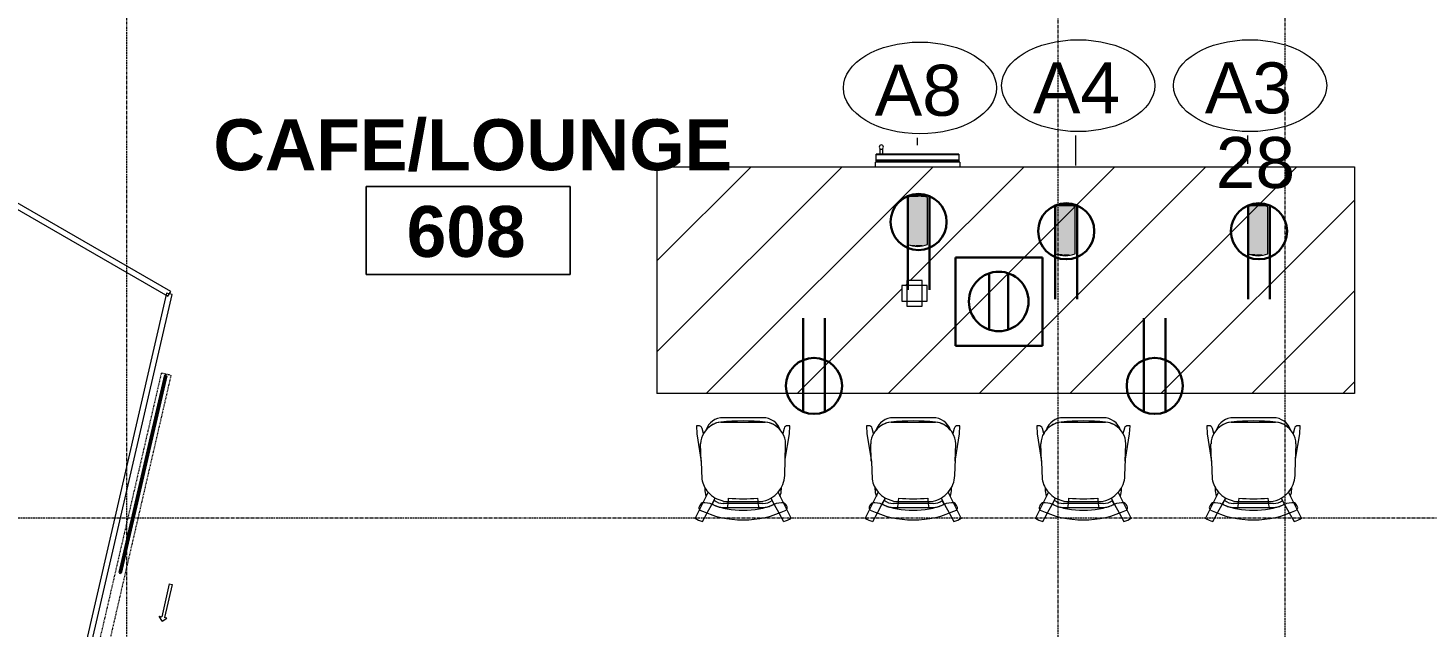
# Model space of a CAD drawing. Header units: inches. Extents: x 2468 to 4886, y -16 to 1381.
# Drawn here: x 3030.3 to 3277.1, y 158.1 to 263.9 of the extents above; entities that cross this region are included whole.
import ezdxf

# ---------------------------------------------------------------- set-up
doc = ezdxf.new("R2010")
doc.units = ezdxf.units.IN
doc.header["$MEASUREMENT"] = 0
doc.linetypes.add('Dash 1_16_', pattern=[0.125, 0.0625, -0.0625])
doc.linetypes.add('Grid Line 1_2_', pattern=[0.875, 0.5, -0.125, 0.125, -0.125])
for name, color, linetype, lineweight in [('A-ANNO-NOTE', 131, 'Continuous', 30), ('A-AREA-IDEN', 2, 'Continuous', 9), ('A-DETL-GENF', 92, 'Continuous', 9), ('A-DOOR', 31, 'Continuous', 13), ('A-DOOR-GLAZ', 31, 'Continuous', 30), ('A-GLAZ-CURT', 52, 'Continuous', 9), ('E-ELEC-FIXT', 91, 'Continuous', 9), ('I-FURN', 30, 'Continuous', 9), ('Q-CASE', 31, 'Continuous', 13), ('Q-SPCQ', 91, 'Continuous', 9), ('Q-SPCQ-IDEN', 132, 'Continuous', 9), ('S-GRID', 1, 'Continuous', 9)]:
    doc.layers.add(name, color=color, linetype=linetype, lineweight=lineweight)
doc.styles.add('Arial', font='arial.ttf', dxfattribs={"height": 9})
doc.styles.add('Swis721 Lt BT', font='swissl.ttf', dxfattribs={"height": 9})
doc.styles.add('Swis721 Lt BT_B', font='', dxfattribs={"height": 9})
doc.styles.get('Swis721 Lt BT_B').set_extended_font_data('Swis721 Lt BT', bold=True)

# ---------------------------------------------------------------- blocks, each defined once
blk = doc.blocks.new('Seating-Bar_Stool-Teknion-STJB_Juntura_Wood-R2013 - With Back_ Wood Seat-5366962-6TH FLOOR POWER _ SIGNAL')
at = {"layer": 'I-FURN'}
for p, q in [((-8.46, 8.57), (-7.69, 7.05)), ((-6.32, 7.65), (-7.15, 9.16)), ((-5.49, 6.15), (-6.32, 7.65)), ((6.33, 7.65), (5.51, 6.15)), ((7.15, 9.16), (6.33, 7.65)), ((7.69, 7.05), (8.46, 8.57)), ((-7.69, 7.04), (-7.1, 5.88)), ((-7.1, 5.88), (-6.16, 4.01)), ((-4.9, 5.08), (-5.49, 6.15)), ((-5.44, 6.06), (-5.1, 5.44)), ((-2.77, 6.7), (-3.5, 6.7)), ((-3.5, 6), (-2.63, 6)), ((-2.6, 5.67), (-3, 5.67)), ((2.75, 6.7), (-2.75, 6.7)), ((-2.63, 6), (2.63, 6)), ((2.34, 5.67), (-2.6, 5.67)), ((2.94, 5.62), (2.6, 5.65)), ((2.63, 6), (3.5, 6)), ((3.5, 6.7), (2.77, 6.7)), ((5.51, 6.15), (4.9, 5.03)), ((5.12, 5.42), (5.46, 6.05)), ((6.16, 4.01), (7.1, 5.88)), ((7.1, 5.88), (7.69, 7.04)), ((-6.75, 3.45), (-6.75, 3.16)), ((-6.16, 4.01), (-6.51, 4.7)), ((6.5, 4.69), (6.16, 4.01)), ((6.75, 3.17), (6.75, 3.45)), ((-7.33, 1.06), (-7.44, -1.82)), ((7.38, -1.41), (7.26, 1.69)), ((-7.44, -1.82), (-8.16, -6.31)), ((-7.39, -1.45), (-7.5, -4.56)), ((8.16, -6.31), (7.38, -1.41)), ((7.39, -1.45), (7.5, -4.56)), ((-8.16, -6.31), (-8.23, -7.72)), ((-7.23, -7.26), (-6.98, -6.36)), ((6.98, -6.37), (7.23, -7.26)), ((8.23, -7.72), (8.16, -6.31)), ((-8.23, -7.72), (-7.88, -7.73)), ((3.91, -8.38), (-3.91, -8.38)), ((-3.5, -9.15), (3.5, -9.15)), ((7.88, -7.73), (8.23, -7.72))]:
    blk.add_line(p, q, dxfattribs=at)
for centre, radius, start, end in [((-6.4, 5.71), 3.53, 102.3269, 125.7369), ((0, -8.45), 17.35, 90, 115.9917), ((0, -8.45), 17.35, 64.0083, 90), ((6.4, 5.71), 3.53, 54.2631, 77.6731), ((-7.3, 6.75), 0.496, 127.7293, 203.2171), ((-6.29, 7.19), 1.6, 203.2171, 234.7711), ((-6.91, 9.69), 3.82, 265.5433, 293.2481), ((-1.12, -0.63), 6.85, 123.5402, 137.3914), ((-3.5, 3.45), 3.25, 117.3756, 126.6659), ((-1.18, -3.66), 10.71, 98.7519, 113.2481), ((-3.5, 3.45), 2.55, 90, 128.824), ((-3.5, 3.45), 3.25, 101.1865, 117.3756), ((-2.57, 0.92), 4.77, 95.1863, 119.2911), ((-3.5, 3.45), 3.25, 90, 100.8482), ((0, -8.91), 16.08, 79.9388, 100.0612), ((-10.39, 4.95), 7.84, 0.6826, 14.5644), ((0, -28.03), 33.18, 85.5783, 94.4202), ((0.03, -27.43), 33.18, 85.7983, 86.0169), ((0.03, -27.43), 33.18, 85.5798, 85.7983), ((10.39, 4.95), 7.84, 165.4356, 179.3179), ((1.18, -3.66), 10.71, 66.7519, 81.2481), ((2.57, 0.87), 4.77, 60.7234, 85.5798), ((3.5, 3.45), 3.25, 78.7375, 90), ((3.5, 3.45), 2.55, 50.6039, 90), ((3.5, 3.45), 3.25, 77.6494, 78.7375), ((3.5, 3.45), 3.25, 65.2987, 77.6494), ((3.5, 3.45), 3.25, 62.7302, 65.2987), ((2.57, 0.87), 4.77, 41.1441, 60.7234), ((3.5, 3.45), 3.25, 52.9481, 62.7302), ((6.91, 9.69), 3.82, 246.7519, 274.4567), ((6.29, 7.19), 1.6, 305.2289, 336.7829), ((7.3, 6.75), 0.496, 336.7829, 52.2709), ((-2.57, 0.87), 4.77, 138.8559, 177.7645), ((-3.5, 3.45), 3.25, 157.5143, 180), ((-2.57, 0.87), 4.77, 138.8559, 151.3498), ((2.57, 0.87), 4.77, 28.7872, 41.1441), ((2.57, 0.87), 4.77, 9.8994, 41.1441), ((3.5, 3.45), 3.25, 360, 22.3717), ((-4.13, -4.57), 3.36, 179.8612, 213.3802), ((4.13, -4.57), 3.36, 326.6198, 0.1388), ((-7.85, -7.08), 0.649, 267.6962, 344.4726), ((-3.52, -4.44), 3.96, 209.0546, 264.3292), ((-3.52, -4.44), 3.96, 219.3842, 264.3292), ((-3.5, -5.9), 3.25, 198.886, 270), ((3.5, -5.9), 3.25, 270, 340.7182), ((3.52, -4.43), 3.96, 275.674, 330.7625), ((3.52, -4.43), 3.96, 275.6427, 320.1605), ((7.85, -7.08), 0.649, 195.5275, 272.7341), ((0, 31.01), 39.58, 264.3292, 275.674)]:
    blk.add_arc(centre, radius, start, end, dxfattribs=at)
blk = doc.blocks.new('Seating-Bar_Stool-Teknion-STJB_Juntura_Wood-R2013 - With Back_ Wood Seat-V17-6TH FLOOR POWER _ SIGNAL')
at = {"layer": 'I-FURN'}
for p, q in [((-8.46, 8.57), (-7.69, 7.05)), ((-6.32, 7.65), (-7.15, 9.16)), ((-5.49, 6.15), (-6.32, 7.65)), ((6.33, 7.65), (5.51, 6.15)), ((7.15, 9.16), (6.33, 7.65)), ((7.69, 7.05), (8.46, 8.57)), ((-7.69, 7.04), (-7.1, 5.88)), ((-7.1, 5.88), (-6.16, 4.01)), ((-4.9, 5.08), (-5.49, 6.15)), ((-5.44, 6.06), (-5.1, 5.44)), ((-2.77, 6.7), (-3.5, 6.7)), ((-3.5, 6), (-2.63, 6)), ((-2.6, 5.67), (-3, 5.67)), ((2.75, 6.7), (-2.75, 6.7)), ((-2.63, 6), (-1.36, 6)), ((2.34, 5.67), (-2.6, 5.67)), ((-1.35, 6), (2.63, 6)), ((2.94, 5.62), (2.6, 5.65)), ((2.63, 6), (3.5, 6)), ((3.5, 6.7), (2.77, 6.7)), ((5.51, 6.15), (4.9, 5.03)), ((5.12, 5.42), (5.46, 6.05)), ((6.16, 4.01), (7.1, 5.88)), ((7.1, 5.88), (7.69, 7.04)), ((-6.75, 3.45), (-6.75, 3.16)), ((-6.16, 4.01), (-6.51, 4.7)), ((6.5, 4.69), (6.16, 4.01)), ((6.75, 3.17), (6.75, 3.45)), ((-7.33, 1.06), (-7.44, -1.82)), ((7.38, -1.41), (7.26, 1.69)), ((-7.44, -1.82), (-8.16, -6.31)), ((-7.39, -1.45), (-7.5, -4.56)), ((8.16, -6.31), (7.38, -1.41)), ((7.39, -1.45), (7.5, -4.56)), ((-8.16, -6.31), (-8.23, -7.72)), ((-7.23, -7.26), (-6.98, -6.36)), ((6.98, -6.37), (7.23, -7.26)), ((8.23, -7.72), (8.16, -6.31)), ((-8.23, -7.72), (-7.88, -7.73)), ((3.91, -8.38), (-3.91, -8.38)), ((-3.5, -9.15), (3.5, -9.15)), ((7.88, -7.73), (8.23, -7.72))]:
    blk.add_line(p, q, dxfattribs=at)
for centre, radius, start, end in [((-6.4, 5.71), 3.53, 102.3269, 125.7369), ((0, -8.45), 17.35, 90, 115.9917), ((0, -8.45), 17.35, 64.0083, 90), ((6.4, 5.71), 3.53, 54.2631, 77.6731), ((-7.3, 6.75), 0.496, 127.7293, 203.2171), ((-6.29, 7.19), 1.6, 203.2171, 234.7711), ((-6.91, 9.69), 3.82, 265.5433, 293.2481), ((-1.12, -0.63), 6.85, 123.5402, 137.3914), ((-3.5, 3.45), 3.25, 117.3756, 126.6659), ((-1.18, -3.66), 10.71, 98.7519, 113.2481), ((-3.5, 3.45), 2.55, 90, 128.824), ((-3.5, 3.45), 3.25, 101.1865, 117.3756), ((-2.57, 0.92), 4.77, 95.1863, 119.2911), ((-3.5, 3.45), 3.25, 90, 100.8482), ((0, -8.91), 16.08, 79.9388, 100.0612), ((-10.39, 4.95), 7.84, 0.6826, 14.5644), ((0, -28.03), 33.18, 85.5783, 94.4202), ((0.03, -27.43), 33.18, 85.5798, 86.0169), ((10.39, 4.95), 7.84, 165.4356, 179.3179), ((1.18, -3.66), 10.71, 66.7519, 81.2481), ((2.57, 0.87), 4.77, 60.7234, 85.5798), ((3.5, 3.45), 3.25, 78.7375, 90), ((3.5, 3.45), 2.55, 50.6039, 90), ((3.5, 3.45), 3.25, 77.6494, 78.7375), ((3.5, 3.45), 3.25, 62.7302, 77.6494), ((2.57, 0.87), 4.77, 41.1441, 60.7234), ((3.5, 3.45), 3.25, 52.9481, 62.7302), ((6.91, 9.69), 3.82, 246.7519, 274.4567), ((6.29, 7.19), 1.6, 305.2289, 336.7829), ((7.3, 6.75), 0.496, 336.7829, 52.2709), ((-2.57, 0.87), 4.77, 138.8559, 177.7645), ((-3.5, 3.45), 3.25, 157.5143, 180), ((-2.57, 0.87), 4.77, 138.8559, 151.3498), ((2.57, 0.87), 4.77, 28.7872, 41.1441), ((2.57, 0.87), 4.77, 9.8994, 41.1441), ((3.5, 3.45), 3.25, 360, 22.3717), ((-4.13, -4.57), 3.36, 179.8612, 213.3802), ((4.13, -4.57), 3.36, 326.6198, 0.1388), ((-7.85, -7.08), 0.649, 267.6962, 344.4726), ((-3.52, -4.44), 3.96, 209.0546, 264.3292), ((-3.52, -4.44), 3.96, 219.3842, 264.3292), ((-3.5, -5.9), 3.25, 198.886, 270), ((3.5, -5.9), 3.25, 270, 340.7182), ((3.52, -4.43), 3.96, 275.674, 330.7625), ((3.52, -4.43), 3.96, 275.6427, 320.1605), ((7.85, -7.08), 0.649, 195.5275, 272.7341), ((0, 31.01), 39.58, 264.3292, 275.674)]:
    blk.add_arc(centre, radius, start, end, dxfattribs=at)
blk = doc.blocks.new('Seating-Bar_Stool-Teknion-STJB_Juntura_Wood-R2013 - With Back_ Wood Seat-V18-6TH FLOOR POWER _ SIGNAL')
at = {"layer": 'I-FURN'}
for p, q in [((-8.46, 8.57), (-7.69, 7.05)), ((-6.32, 7.65), (-7.15, 9.16)), ((-5.49, 6.15), (-6.32, 7.65)), ((6.33, 7.65), (5.51, 6.15)), ((7.15, 9.16), (6.33, 7.65)), ((7.69, 7.05), (8.46, 8.57)), ((-7.69, 7.04), (-7.1, 5.88)), ((-7.1, 5.88), (-6.16, 4.01)), ((-4.9, 5.08), (-5.49, 6.15)), ((-5.44, 6.06), (-5.1, 5.44)), ((-2.77, 6.7), (-3.5, 6.7)), ((-3.5, 6), (-2.63, 6)), ((-2.6, 5.67), (-3, 5.67)), ((2.75, 6.7), (-2.75, 6.7)), ((-2.63, 6), (2.63, 6)), ((2.34, 5.67), (-2.6, 5.67)), ((2.94, 5.62), (2.6, 5.65)), ((2.63, 6), (3.5, 6)), ((3.5, 6.7), (2.77, 6.7)), ((5.51, 6.15), (4.9, 5.03)), ((5.12, 5.42), (5.46, 6.05)), ((6.16, 4.01), (7.1, 5.88)), ((7.1, 5.88), (7.69, 7.04)), ((-6.75, 3.45), (-6.75, 3.16)), ((-6.16, 4.01), (-6.51, 4.7)), ((6.5, 4.69), (6.16, 4.01)), ((6.75, 3.17), (6.75, 3.45)), ((-7.33, 1.06), (-7.44, -1.82)), ((7.38, -1.41), (7.26, 1.69)), ((-7.44, -1.82), (-8.16, -6.31)), ((-7.39, -1.45), (-7.5, -4.56)), ((8.16, -6.31), (7.38, -1.41)), ((7.39, -1.45), (7.5, -4.56)), ((-8.16, -6.31), (-8.23, -7.72)), ((-7.23, -7.26), (-6.98, -6.36)), ((6.98, -6.37), (7.23, -7.26)), ((8.23, -7.72), (8.16, -6.31)), ((-8.23, -7.72), (-7.88, -7.73)), ((3.91, -8.38), (-3.91, -8.38)), ((-3.5, -9.15), (3.5, -9.15)), ((7.88, -7.73), (8.23, -7.72))]:
    blk.add_line(p, q, dxfattribs=at)
for centre, radius, start, end in [((-6.4, 5.71), 3.53, 102.3269, 125.7369), ((0, -8.45), 17.35, 90, 115.9917), ((0, -8.45), 17.35, 64.0083, 90), ((6.4, 5.71), 3.53, 54.2631, 77.6731), ((-7.3, 6.75), 0.496, 127.7293, 203.2171), ((-6.29, 7.19), 1.6, 203.2171, 234.7711), ((-6.91, 9.69), 3.82, 265.5433, 293.2481), ((-1.12, -0.63), 6.85, 123.5402, 137.3914), ((-3.5, 3.45), 3.25, 117.3756, 126.6659), ((-1.18, -3.66), 10.71, 98.7519, 113.2481), ((-3.5, 3.45), 2.55, 90, 128.824), ((-3.5, 3.45), 3.25, 101.1865, 117.3756), ((-2.57, 0.92), 4.77, 95.1863, 119.2911), ((-3.5, 3.45), 3.25, 90, 100.8482), ((0, -8.91), 16.08, 79.9388, 100.0612), ((-10.39, 4.95), 7.84, 0.6826, 14.5644), ((0, -28.03), 33.18, 85.5783, 94.4202), ((0.03, -27.43), 33.18, 85.7983, 86.0169), ((0.03, -27.43), 33.18, 85.5798, 85.7983), ((10.39, 4.95), 7.84, 165.4356, 179.3179), ((1.18, -3.66), 10.71, 66.7519, 81.2481), ((2.57, 0.87), 4.77, 60.7234, 85.5798), ((3.5, 3.45), 3.25, 78.7375, 90), ((3.5, 3.45), 2.55, 50.6039, 90), ((3.5, 3.45), 3.25, 62.7302, 78.7375), ((2.57, 0.87), 4.77, 41.1441, 60.7234), ((3.5, 3.45), 3.25, 52.9481, 62.7302), ((6.91, 9.69), 3.82, 246.7519, 274.4567), ((6.29, 7.19), 1.6, 305.2289, 336.7829), ((7.3, 6.75), 0.496, 336.7829, 52.2709), ((-2.57, 0.87), 4.77, 138.8559, 177.7645), ((-3.5, 3.45), 3.25, 157.5143, 180), ((-2.57, 0.87), 4.77, 138.8559, 151.3498), ((2.57, 0.87), 4.77, 28.7872, 41.1441), ((2.57, 0.87), 4.77, 9.8994, 41.1441), ((3.5, 3.45), 3.25, 360, 22.3717), ((-4.13, -4.57), 3.36, 179.8612, 213.3802), ((4.13, -4.57), 3.36, 326.6198, 0.1388), ((-7.85, -7.08), 0.649, 267.6962, 344.4726), ((-3.52, -4.44), 3.96, 209.0546, 264.3292), ((-3.52, -4.44), 3.96, 219.3842, 264.3292), ((-3.5, -5.9), 3.25, 198.886, 270), ((3.5, -5.9), 3.25, 270, 340.7182), ((3.52, -4.43), 3.96, 275.674, 330.7625), ((3.52, -4.43), 3.96, 275.6427, 320.1605), ((7.85, -7.08), 0.649, 195.5275, 272.7341), ((0, 31.01), 39.58, 264.3292, 275.674)]:
    blk.add_arc(centre, radius, start, end, dxfattribs=at)
blk = doc.blocks.new('Seating-Bar_Stool-Teknion-STJB_Juntura_Wood-R2013 - With Back_ Wood Seat-V19-6TH FLOOR POWER _ SIGNAL')
at = {"layer": 'I-FURN'}
for p, q in [((-8.46, 8.57), (-7.69, 7.05)), ((-6.32, 7.65), (-7.15, 9.16)), ((-5.49, 6.15), (-6.32, 7.65)), ((6.33, 7.65), (5.51, 6.15)), ((7.15, 9.16), (6.33, 7.65)), ((7.69, 7.05), (8.46, 8.57)), ((-7.69, 7.04), (-7.1, 5.88)), ((-7.1, 5.88), (-6.16, 4.01)), ((-4.9, 5.08), (-5.49, 6.15)), ((-5.44, 6.06), (-5.1, 5.44)), ((-2.77, 6.7), (-3.5, 6.7)), ((-3.5, 6), (-2.63, 6)), ((-2.6, 5.67), (-3, 5.67)), ((2.75, 6.7), (-2.75, 6.7)), ((-2.63, 6), (2.63, 6)), ((2.34, 5.67), (-2.6, 5.67)), ((2.94, 5.62), (2.6, 5.65)), ((2.63, 6), (3.5, 6)), ((3.5, 6.7), (2.77, 6.7)), ((5.51, 6.15), (4.9, 5.03)), ((5.12, 5.42), (5.46, 6.05)), ((6.16, 4.01), (7.1, 5.88)), ((7.1, 5.88), (7.69, 7.04)), ((-6.75, 3.45), (-6.75, 3.16)), ((-6.16, 4.01), (-6.51, 4.7)), ((6.5, 4.69), (6.16, 4.01)), ((6.75, 3.17), (6.75, 3.45)), ((-7.33, 1.06), (-7.44, -1.82)), ((7.38, -1.41), (7.26, 1.69)), ((-7.44, -1.82), (-8.16, -6.31)), ((-7.39, -1.45), (-7.5, -4.56)), ((8.16, -6.31), (7.38, -1.41)), ((7.39, -1.45), (7.5, -4.56)), ((-8.16, -6.31), (-8.23, -7.72)), ((-7.23, -7.26), (-6.98, -6.36)), ((6.98, -6.37), (7.23, -7.26)), ((8.23, -7.72), (8.16, -6.31)), ((-8.23, -7.72), (-7.88, -7.73)), ((3.91, -8.38), (-3.91, -8.38)), ((-3.5, -9.15), (3.5, -9.15)), ((7.88, -7.73), (8.23, -7.72))]:
    blk.add_line(p, q, dxfattribs=at)
for centre, radius, start, end in [((-6.4, 5.71), 3.53, 102.3269, 125.7369), ((0, -8.45), 17.35, 90, 115.9917), ((0, -8.45), 17.35, 64.0083, 90), ((6.4, 5.71), 3.53, 54.2631, 77.6731), ((-7.3, 6.75), 0.496, 127.7293, 203.2171), ((-6.29, 7.19), 1.6, 203.2171, 234.7711), ((-6.91, 9.69), 3.82, 265.5433, 293.2481), ((-1.12, -0.63), 6.85, 123.5402, 137.3914), ((-3.5, 3.45), 3.25, 117.3756, 126.6659), ((-1.18, -3.66), 10.71, 98.7519, 113.2481), ((-3.5, 3.45), 2.55, 90, 128.824), ((-3.5, 3.45), 3.25, 101.1865, 117.3756), ((-2.57, 0.92), 4.77, 95.1863, 119.2911), ((-3.5, 3.45), 3.25, 90, 100.8482), ((0, -8.91), 16.08, 79.9388, 100.0612), ((-10.39, 4.95), 7.84, 0.6826, 14.5644), ((0, -28.03), 33.18, 85.5783, 94.4202), ((0.03, -27.43), 33.18, 85.5798, 86.0169), ((10.39, 4.95), 7.84, 165.4356, 179.3179), ((1.18, -3.66), 10.71, 66.7519, 81.2481), ((2.57, 0.87), 4.77, 60.7234, 85.5798), ((3.5, 3.45), 3.25, 78.7375, 90), ((3.5, 3.45), 2.55, 50.6039, 90), ((3.5, 3.45), 3.25, 62.7302, 78.7375), ((2.57, 0.87), 4.77, 41.1441, 60.7234), ((3.5, 3.45), 3.25, 52.9481, 62.7302), ((6.91, 9.69), 3.82, 246.7519, 274.4567), ((6.29, 7.19), 1.6, 305.2289, 336.7829), ((7.3, 6.75), 0.496, 336.7829, 52.2709), ((-2.57, 0.87), 4.77, 138.8559, 177.7645), ((-3.5, 3.45), 3.25, 157.5143, 180), ((-2.57, 0.87), 4.77, 138.8559, 151.3498), ((2.57, 0.87), 4.77, 28.7872, 41.1441), ((2.57, 0.87), 4.77, 9.8994, 41.1441), ((3.5, 3.45), 3.25, 360, 22.3717), ((-4.13, -4.57), 3.36, 179.8612, 213.3802), ((4.13, -4.57), 3.36, 326.6198, 0.1388), ((-7.85, -7.08), 0.649, 267.6962, 344.4726), ((-3.52, -4.44), 3.96, 209.0546, 264.3292), ((-3.52, -4.44), 3.96, 219.3842, 264.3292), ((-3.5, -5.9), 3.25, 198.886, 270), ((3.5, -5.9), 3.25, 270, 340.7182), ((3.52, -4.43), 3.96, 275.674, 330.7625), ((3.52, -4.43), 3.96, 275.6427, 320.1605), ((7.85, -7.08), 0.649, 195.5275, 272.7341), ((0, 31.01), 39.58, 264.3292, 275.674)]:
    blk.add_arc(centre, radius, start, end, dxfattribs=at)
blk = doc.blocks.new('System Panel - Glazed-6212336-6TH FLOOR POWER _ SIGNAL')
at = {"layer": 'A-GLAZ-CURT', "lineweight": 13}
for p, q in [((29.71, 0.5), (-29.71, 0.5)), ((-29.71, 0.5), (-29.71, -0.5)), ((29.71, -0.5), (29.71, 0.5)), ((-29.71, -0.5), (29.71, -0.5))]:
    blk.add_line(p, q, dxfattribs=at)
blk = doc.blocks.new('System Panel - Glazed-6212313-6TH FLOOR POWER _ SIGNAL')
at = {"layer": 'A-GLAZ-CURT', "lineweight": 13}
for p, q in [((96.01, 0.5), (-96.01, 0.5)), ((-96.01, 0.5), (-96.01, -0.5)), ((96.01, -0.5), (96.01, 0.5)), ((-96.01, -0.5), (96.01, -0.5))]:
    blk.add_line(p, q, dxfattribs=at)
blk = doc.blocks.new('PANTRY ISLAND - PANTRY ISLAND-6123611-6TH FLOOR POWER _ SIGNAL')
at = {"layer": 'Q-CASE', "lineweight": 9}
h = blk.add_hatch(dxfattribs=at)
h.set_pattern_fill('FP_4', color=256, style=0, pattern_type=2)
h.set_pattern_definition([(45, (0, 0), (-8.017884, 8.017884), [])])
h.paths.add_polyline_path([(3225.55, 199.37), (3264.26, 199.37), (3264.26, 239.37), (3141.26, 239.37), (3141.26, 199.37), (3188.93, 199.37)], flags=0)
h.paths.add_polyline_path([(3185.3, 214.78), (3185.3, 215.66), (3184.43, 215.66), (3184.43, 218.41), (3185.3, 218.41), (3185.3, 219.28), (3188.05, 219.28), (3188.05, 218.41), (3188.93, 218.41), (3188.93, 215.66), (3188.05, 215.66), (3188.05, 214.78), (3187.8, 214.78)], flags=0)
for p, q in [((3141.26, 239.37), (3264.26, 239.37)), ((3141.26, 239.37), (3141.26, 199.37)), ((3264.26, 239.37), (3264.26, 199.37)), ((3264.26, 199.37), (3141.26, 199.37))]:
    blk.add_line(p, q, dxfattribs=at)
blk = doc.blocks.new('Barn Door - Glass Door w Patches - Int-GS2-GLSS-36_ x 84_ 2-6282778-6TH FLOOR POWER _ SIGNAL')
at = {"layer": 'A-DETL-GENF'}
for p, q in [((23.91, 12.46), (23.91, 12)), ((24.62, 11.75), (23.91, 12.46)), ((17.91, 12), (23.91, 12)), ((17.91, 11.5), (17.91, 12)), ((17.91, 11.5), (23.91, 11.5)), ((24.62, 11.75), (23.91, 11.04)), ((23.91, 11.04), (23.91, 11.5))]:
    blk.add_line(p, q, dxfattribs=at)
at = {"layer": 'A-DOOR', "linetype": 'Dash 1_16_', "lineweight": 9}
for p, q in [((-18, 3.5), (54, 3.5)), ((-18, 3.5), (-18, 1.75)), ((54, 3.5), (54, 1.75)), ((-18, 1.75), (54, 1.75))]:
    blk.add_line(p, q, dxfattribs=at)
at = {"layer": 'A-DOOR-GLAZ'}
for p, q in [((18, 2.75), (-17.81, 2.75)), ((-17.81, 2.75), (-17.81, 2.5)), ((-17.81, 2.5), (18, 2.5)), ((18, 2.5), (18, 2.75))]:
    blk.add_line(p, q, dxfattribs=at)
blk = doc.blocks.new('K-H50IMS-L - K-H50IMS-L-6426321-6TH FLOOR POWER _ SIGNAL')
at = {"layer": 'Q-SPCQ'}
for p, q in [((-7.44, -8.88), (-7.44, -8.12)), ((-7.44, -8.96), (-7.44, -8.88)), ((-7.44, -8.96), (7.44, -8.96)), ((-7.29, -9.21), (-7.29, -8.96)), ((7.29, -9.21), (-7.29, -9.21)), ((-7.29, -9.29), (-7.29, -9.21)), ((-7.29, -10.26), (-7.29, -9.29)), ((-7.29, -9.29), (7.29, -9.29)), ((7.29, -8.96), (7.29, -9.21)), ((7.29, -9.21), (7.29, -9.29)), ((7.29, -9.29), (7.29, -10.26)), ((7.44, -8.12), (7.44, -8.88)), ((7.44, -8.88), (7.44, -8.96)), ((-7.29, -10.34), (-7.29, -10.26)), ((-7.29, -10.26), (7.29, -10.26)), ((-7.29, -10.34), (7.29, -10.34)), ((7.29, -10.34), (-7.29, -10.34)), ((6.16, -10.34), (6.16, -11.34)), ((6.66, -11.32), (6.66, -10.34)), ((7.29, -10.26), (7.29, -10.34))]:
    blk.add_line(p, q, dxfattribs=at)
for start, end in [(0, 180), (180, 360)]:
    blk.add_arc((6.41, -11.6), 0.376, start, end, dxfattribs=at)
blk = doc.blocks.new('PS - Duplex Dedicated - Duplex Dedicated-4171196-6TH FLOOR POWER _ SIGNAL')
at = {"layer": 'E-ELEC-FIXT'}
for p, q in [((2.25, 1.375), (-2.25, 1.375)), ((-2.25, 1.375), (-2.25, -1.375)), ((1.375, 2.25), (-1.375, 2.25)), ((-1.375, 2.25), (-1.375, -2.25)), ((1.375, -2.25), (1.375, 2.25)), ((2.25, -1.375), (2.25, 1.375)), ((-2.25, -1.375), (2.25, -1.375)), ((-1.375, -2.25), (1.375, -2.25))]:
    blk.add_line(p, q, dxfattribs=at)
blk = doc.blocks.new('Appliance_Specialty Equipment Tag - Standard-3515593-6TH FLOOR POWER _ SIGNAL')
at = {"layer": 'Q-SPCQ-IDEN'}
blk.add_ellipse((-0.0499, 0.0037), major_axis=(-0.1406, 0), ratio=0.600473, dxfattribs=at)
blk = doc.blocks.new('Room Tag - Room Name and Number-3379422-6TH FLOOR POWER _ SIGNAL')
at = {"layer": 'A-AREA-IDEN'}
for p, q in [((-0.1881, -0.1636), (-0.1881, -0.0018)), ((-0.1881, -0.0018), (0.1869, -0.0018)), ((0.1869, -0.0018), (-0.1881, -0.0018)), ((-0.1881, -0.0018), (-0.1881, -0.1636)), ((0.1869, -0.0018), (0.1869, -0.1636)), ((0.1869, -0.1636), (0.1869, -0.0018)), ((0.1869, -0.1636), (-0.1881, -0.1636)), ((-0.1881, -0.1636), (0.1869, -0.1636))]:
    blk.add_line(p, q, dxfattribs=at)

msp = doc.modelspace()

# ---------------------------------------------------------------- hatches: boundary and pattern name
at = {"layer": 'A-ANNO-NOTE', "lineweight": 9}
for points in [[(3185.64, 225.6), (3185.64, 234.03), (3185.47, 233.97), (3185.55, 230.03)], [(3185.64, 225.6), (3185.47, 233.97), (3185.47, 225.67)], [(3185.64, 234.03), (3188.71, 234.06), (3186.15, 234.19)], [(3188.71, 225.57), (3188.71, 234.06), (3185.64, 234.03), (3187.8, 228.07)], [(3188.71, 225.57), (3185.64, 234.03), (3185.64, 225.6), (3187.8, 225.58)], [(3186.15, 234.19), (3187.57, 234.3), (3186.59, 234.28)], [(3188.62, 234.09), (3187.57, 234.3), (3186.15, 234.19), (3187.8, 234.13)], [(3188.62, 234.09), (3187.8, 234.27), (3187.8, 234.26)], [(3188.71, 234.06), (3188.62, 234.09), (3187.8, 234.11)], [(3188.71, 225.57), (3188.79, 234.03), (3188.71, 234.06), (3188.71, 230.03)], [(3188.79, 225.6), (3188.96, 233.97), (3188.79, 234.03), (3188.79, 230.03)], [(3188.79, 225.6), (3188.96, 225.67), (3188.96, 233.97), (3188.88, 230.03)], [(3211.67, 223.96), (3211.67, 232.39), (3211.5, 232.32)], [(3211.67, 223.96), (3211.5, 232.32), (3211.5, 224.02)], [(3211.67, 232.39), (3214.74, 232.42), (3212.18, 232.55)], [(3214.74, 223.93), (3214.74, 232.42), (3211.67, 232.39)], [(3214.74, 223.93), (3211.67, 232.39), (3211.67, 223.96)], [(3212.18, 232.55), (3213.6, 232.66), (3212.62, 232.63)], [(3214.65, 232.45), (3213.6, 232.66), (3212.18, 232.55)], [(3214.74, 232.42), (3214.65, 232.45), (3212.18, 232.55)], [(3214.65, 232.45), (3214.13, 232.58), (3213.6, 232.66)], [(3214.74, 223.93), (3214.82, 232.39), (3214.74, 232.42)], [(3214.74, 223.93), (3214.82, 223.96), (3214.82, 232.39)], [(3214.82, 223.96), (3214.99, 232.32), (3214.82, 232.39)], [(3214.82, 223.96), (3214.99, 224.02), (3214.99, 232.32)], [(3245.67, 223.96), (3245.67, 232.39), (3245.5, 232.32)], [(3245.67, 223.96), (3245.5, 232.32), (3245.5, 224.02)], [(3245.67, 232.39), (3248.74, 232.42), (3246.18, 232.55)], [(3248.74, 223.93), (3248.74, 232.42), (3245.67, 232.39)], [(3248.74, 223.93), (3245.67, 232.39), (3245.67, 223.96)], [(3246.18, 232.55), (3247.6, 232.66), (3246.62, 232.63)], [(3248.65, 232.45), (3247.6, 232.66), (3246.18, 232.55)], [(3248.74, 232.42), (3248.65, 232.45), (3246.18, 232.55)], [(3248.65, 232.45), (3248.13, 232.58), (3247.6, 232.66)], [(3248.74, 223.93), (3248.82, 232.39), (3248.74, 232.42)], [(3248.74, 223.93), (3248.82, 223.96), (3248.82, 232.39)], [(3248.82, 223.96), (3248.99, 232.32), (3248.82, 232.39)], [(3248.82, 223.96), (3248.99, 224.02), (3248.99, 232.32)], [(3188.71, 225.57), (3188.79, 225.6), (3188.75, 230.03)], [(3186.15, 225.45), (3188.71, 225.57), (3185.64, 225.6)], [(3187.57, 225.33), (3188.62, 225.54), (3186.15, 225.45)], [(3187.57, 225.33), (3186.15, 225.45), (3186.59, 225.36)], [(3187.3, 225.32), (3187.57, 225.33), (3186.59, 225.36)], [(3187.57, 225.33), (3188.1, 225.41), (3188.62, 225.54), (3187.8, 225.38)], [(3212.18, 223.8), (3214.74, 223.93), (3211.67, 223.96)], [(3213.6, 223.69), (3214.65, 223.9), (3212.18, 223.8)], [(3213.6, 223.69), (3212.18, 223.8), (3212.62, 223.72)], [(3213.33, 223.67), (3213.6, 223.69), (3212.62, 223.72)], [(3213.6, 223.69), (3214.13, 223.76), (3214.65, 223.9)], [(3246.18, 223.8), (3248.74, 223.93), (3245.67, 223.96)], [(3247.6, 223.69), (3248.65, 223.9), (3246.18, 223.8)], [(3247.6, 223.69), (3246.18, 223.8), (3246.62, 223.72)], [(3247.33, 223.67), (3247.6, 223.69), (3246.62, 223.72)], [(3247.6, 223.69), (3248.13, 223.76), (3248.65, 223.9)]]:
    msp.add_hatch(color=256, dxfattribs=at).paths.add_polyline_path(points, flags=0)

# ---------------------------------------------------------------- linework, layer by layer
at = {"layer": 'A-ANNO-NOTE'}
for p, q in [((3185.47, 217.67), (3185.47, 234.2)), ((3189.31, 217.67), (3189.31, 234.2)), ((3211.5, 216.03), (3211.5, 232.55)), ((3215.34, 216.03), (3215.34, 232.55)), ((3245.5, 216.03), (3245.5, 232.55)), ((3249.34, 216.03), (3249.34, 232.55)), ((3193.9, 223.39), (3209.26, 223.39)), ((3193.9, 207.74), (3193.9, 223.39)), ((3209.26, 223.39), (3209.26, 207.74)), ((3199.85, 210.63), (3199.85, 220.57)), ((3203.22, 210.63), (3203.22, 220.57)), ((3167.03, 212.67), (3167.03, 196.14)), ((3170.87, 212.67), (3170.87, 196.14)), ((3227.12, 212.67), (3227.12, 196.14)), ((3230.95, 212.67), (3230.95, 196.14)), ((3209.26, 207.74), (3193.9, 207.74))]:
    msp.add_line(p, q, dxfattribs=at)
at = {"layer": 'A-ANNO-NOTE', "lineweight": 9}
for p, q in [((3185.47, 233.97), (3185.47, 225.67)), ((3188.96, 225.67), (3188.96, 233.97)), ((3211.5, 232.32), (3211.5, 224.02)), ((3214.99, 224.02), (3214.99, 232.32)), ((3245.5, 232.32), (3245.5, 224.02)), ((3248.99, 224.02), (3248.99, 232.32))]:
    msp.add_line(p, q, dxfattribs=at)
at = {"layer": 'A-ANNO-NOTE'}
for centre, radius in [((3187.39, 229.63), 4.95), ((3213.42, 227.99), 4.95), ((3247.42, 227.99), 4.95), ((3201.53, 215.6), 5.25), ((3168.95, 200.7), 4.95), ((3229.04, 200.7), 4.95)]:
    msp.add_circle(centre, radius, dxfattribs=at)
at = {"layer": 'A-ANNO-NOTE', "lineweight": 9}
for centre, start, end in [((3187.21, 229.82), 67.2244, 112.7756), ((3213.25, 228.17), 67.2244, 112.7756), ((3247.25, 228.17), 67.2244, 112.7756), ((3187.21, 229.82), 247.2244, 292.7756), ((3213.25, 228.17), 247.2244, 292.7756), ((3247.25, 228.17), 247.2244, 292.7756)]:
    msp.add_arc(centre, 4.5, start, end, dxfattribs=at)
at = {"layer": 'Q-SPCQ-IDEN'}
for p, q in [((3187.23, 243.22), (3187.23, 244.48)), ((3215.14, 239.62), (3215.14, 244.89)), ((3245.45, 239.91), (3245.45, 244.89))]:
    msp.add_line(p, q, dxfattribs=at)
at = {"layer": 'S-GRID', "linetype": 'Grid Line 1_2_'}
for p, q in [((3047.75, 26.47), (3047.75, 1356.78)), ((3212, -16.1), (3212, 1356.78)), ((3252, 1356.78), (3252, -16.1)), ((2892.9, 177.42), (4862.49, 177.42))]:
    msp.add_line(p, q, dxfattribs=at)

# ---------------------------------------------------------------- block references
at = {"layer": 'A-AREA-IDEN', "xscale": 95.99999999999994, "yscale": 95.99999999999994, "zscale": 95.99999999999994}
msp.add_blockref('Room Tag - Room Name and Number-3379422-6TH FLOOR POWER _ SIGNAL', (3108.02, 236.06), dxfattribs=at)
at = {"layer": 'A-DOOR', "rotation": 256.9999999999998}
msp.add_blockref('Barn Door - Glass Door w Patches - Int-GS2-GLSS-36_ x 84_ 2-6282778-6TH FLOOR POWER _ SIGNAL', (3048.09, 185.8), dxfattribs=at)
at = {"layer": 'A-GLAZ-CURT'}
for name, p, rotation in [('System Panel - Glazed-6212336-6TH FLOOR POWER _ SIGNAL', (3029.55, 231.8), 329.9999999999996), ('System Panel - Glazed-6212313-6TH FLOOR POWER _ SIGNAL', (3033.68, 123.39), 256.9999999999999)]:
    msp.add_blockref(name, p, dxfattribs=dict(at, rotation=rotation))
at = {"layer": 'E-ELEC-FIXT'}
msp.add_blockref('PS - Duplex Dedicated - Duplex Dedicated-4171196-6TH FLOOR POWER _ SIGNAL', (3186.68, 217.03), dxfattribs=at)
at = {"layer": 'I-FURN', "rotation": 180}
for name, p in [('Seating-Bar_Stool-Teknion-STJB_Juntura_Wood-R2013 - With Back_ Wood Seat-5366962-6TH FLOOR POWER _ SIGNAL', (3156.45, 185.93)), ('Seating-Bar_Stool-Teknion-STJB_Juntura_Wood-R2013 - With Back_ Wood Seat-V17-6TH FLOOR POWER _ SIGNAL', (3186.45, 185.93)), ('Seating-Bar_Stool-Teknion-STJB_Juntura_Wood-R2013 - With Back_ Wood Seat-V18-6TH FLOOR POWER _ SIGNAL', (3216.45, 185.93)), ('Seating-Bar_Stool-Teknion-STJB_Juntura_Wood-R2013 - With Back_ Wood Seat-V19-6TH FLOOR POWER _ SIGNAL', (3246.45, 185.93))]:
    msp.add_blockref(name, p, dxfattribs=at)
at = {"layer": 'Q-CASE', "lineweight": 9}
msp.add_blockref('PANTRY ISLAND - PANTRY ISLAND-6123611-6TH FLOOR POWER _ SIGNAL', (0, 0), dxfattribs=at)
at = {"layer": 'Q-SPCQ', "rotation": 180}
msp.add_blockref('K-H50IMS-L - K-H50IMS-L-6426321-6TH FLOOR POWER _ SIGNAL', (3187.23, 231.25), dxfattribs=at)
at = {"layer": 'Q-SPCQ-IDEN', "xscale": 95.99999999999994, "yscale": 95.99999999999994, "zscale": 95.99999999999994}
for p in [(3220.33, 253.34), (3250.65, 253.34), (3192.42, 252.93)]:
    msp.add_blockref('Appliance_Specialty Equipment Tag - Standard-3515593-6TH FLOOR POWER _ SIGNAL', p, dxfattribs=at)

# ---------------------------------------------------------------- texts
at = {"layer": 'A-ANNO-NOTE', "lineweight": 9, "insert": (3239.8, 244.63), "char_height": 9, "width": 16.362, "attachment_point": 1, "style": 'Swis721 Lt BT'}
msp.add_mtext('28', dxfattribs=at)
at = {"layer": 'A-AREA-IDEN', "char_height": 9, "attachment_point": 1, "style": 'Swis721 Lt BT_B'}
for s, insert, width in [('CAFE/LOUNGE', (3063.04, 247.77), 108.777), ('608', (3097.12, 232.46), 25.452)]:
    msp.add_mtext(s, dxfattribs=dict(at, insert=insert, width=width))
at = {"layer": 'Q-SPCQ-IDEN', "char_height": 9, "width": 18.786, "attachment_point": 1, "style": 'Arial'}
for s, insert in [('A8', (3179.65, 257.38)), ('A4', (3207.56, 257.8)), ('A3', (3237.87, 257.8))]:
    msp.add_mtext(s, dxfattribs=dict(at, insert=insert))

doc.saveas('drawing.dxf')
